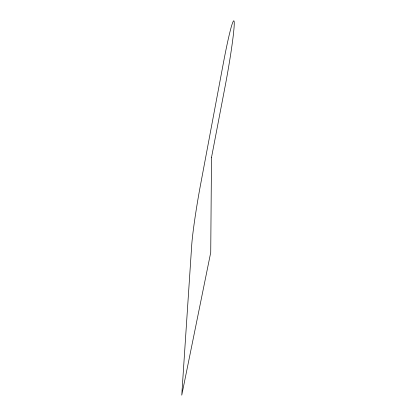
<?xml version="1.0" encoding="UTF-8"?>
<svg xmlns="http://www.w3.org/2000/svg" width="416" height="416" viewBox="0 0 416 416"><rect width="100%" height="100%" fill="white"/><g stroke="black" fill="none" stroke-linecap="round" stroke-linejoin="round"><path stroke-width="0.62" d="M211.489 157.596L210.735 252.424L181.756 395.2L191.708 245.284A48.464 2.543 -80.6 0 1 200.585 184.486L223.434 62.78A53.139 2.954 -80 0 1 232.024 24.45L232.762 22.376A53.139 2.954 -80 0 1 233.958 28.787L233.542 33.067A53.139 2.954 -80 0 1 225.087 86.549L211.489 157.596"/></g></svg>
